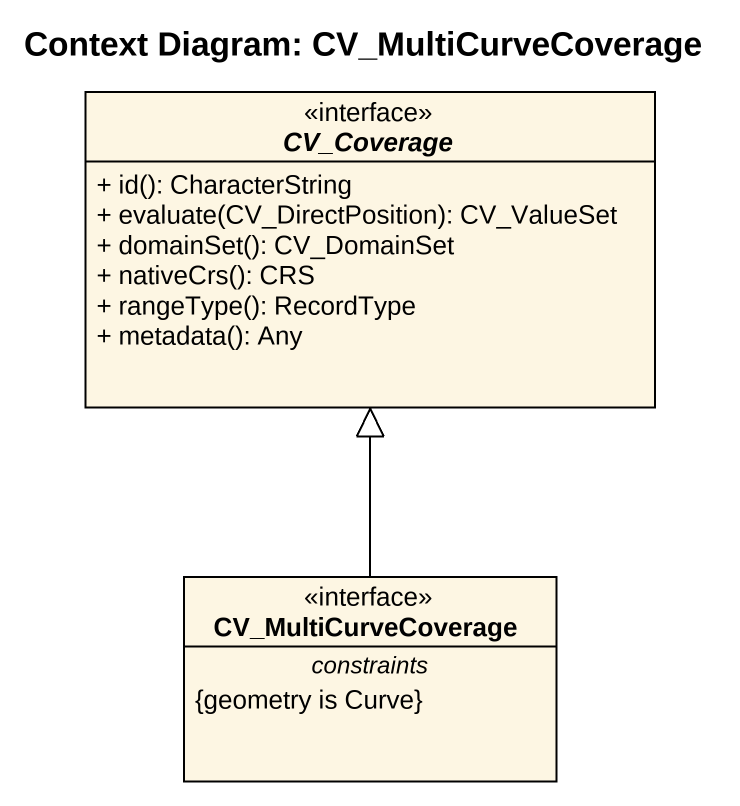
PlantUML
@startuml
title Context Diagram: CV_MultiCurveCoverage
hide circle
hide empty members
skinparam classAttributeIconSize 0
abstract class CV_Coverage <<interface>> {
  + id(): CharacterString
  + evaluate(CV_DirectPosition): CV_ValueSet
  + domainSet(): CV_DomainSet
  + nativeCrs(): CRS
  + rangeType(): RecordType
  + metadata(): Any
}
class CV_MultiCurveCoverage <<interface>> {
  -- constraints --
  {geometry is Curve}
}
CV_MultiCurveCoverage -up-|> CV_Coverage
@enduml
